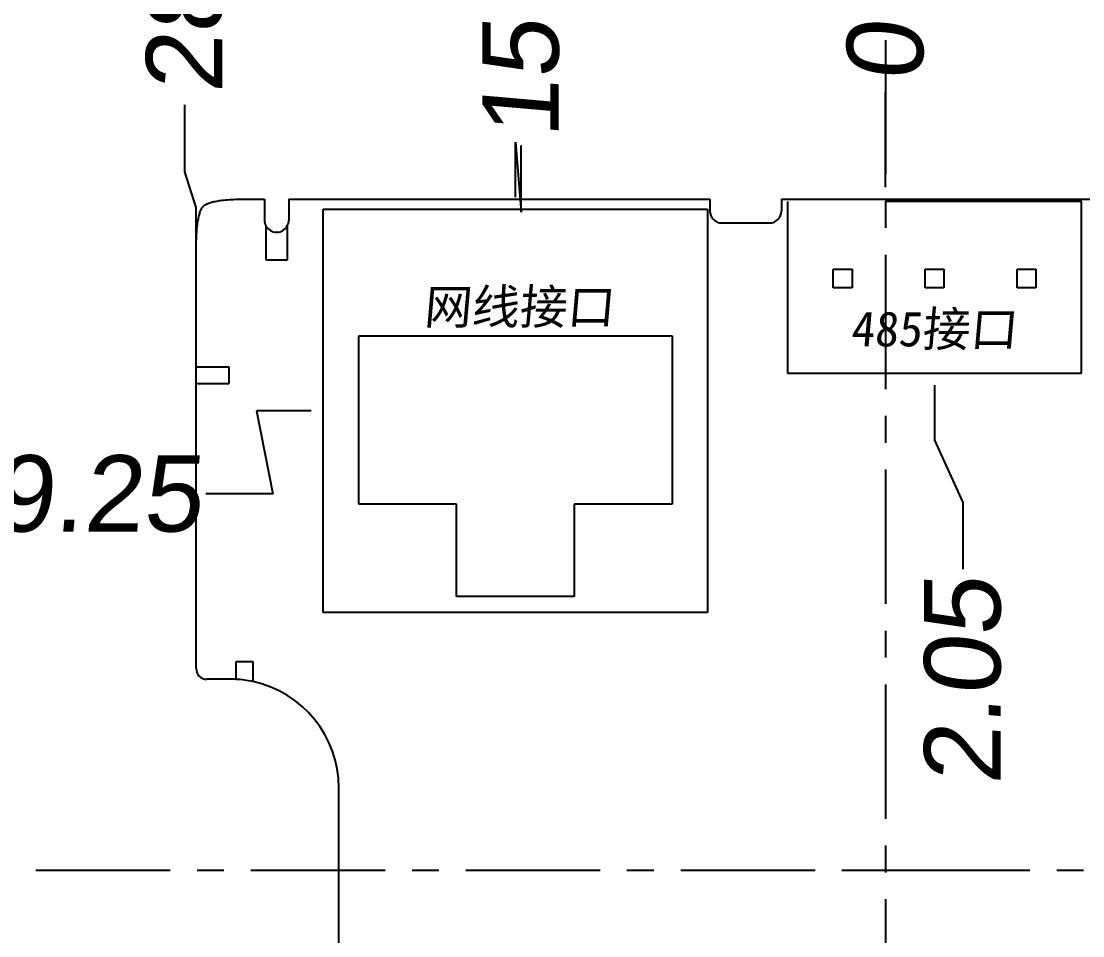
# Model space of a CAD drawing. Extents: x -144 to 4730, y -3845 to 502.
# Drawn here: x 1065.31 to 1109.76, y -3202.47 to -3164.16 of the extents above; entities that cross this region are included whole.
import ezdxf

# ---------------------------------------------------------------- set-up
doc = ezdxf.new("R2010")
doc.units = 0
doc.header["$LTSCALE"] = 15
doc.header["$MEASUREMENT"] = 0
doc.linetypes.add('CENTER', pattern=[0.6, 0.375, -0.075, 0.075, -0.075])
doc.layers.get('0').update_dxf_attribs({"linetype": 'CONTINUOUS'})
doc.layers.get('Defpoints').update_dxf_attribs({"linetype": 'CONTINUOUS'})
doc.styles.add('标准', font='arial.ttf', dxfattribs={"oblique": 5})
doc.dimstyles.new('MSTD', dxfattribs={"dimtxt": 3.2, "dimasz": 1.4, "dimexe": 0.5, "dimexo": 0.5, "dimgap": 0.5, "dimtad": 0, "dimzin": 1, "dimdsep": 46, "dimtxsty": '标准', "dimcen": 0, "dimclrd": 5, "dimclre": 5, "dimclrt": 3, "dimadec": 1, "dimazin": 2, "dimtfac": 0.5, "dimtmove": 0, "dimatfit": 3, "dimfxl": 0, "dimlwd": -1, "dimarcsym": 0})

# ---------------------------------------------------------------- blocks, each defined once
blk = doc.blocks.new('*D33')
at = {"color": 5, "lineweight": -2}
blk.add_line((1124.903, -3199.728), (1128.476, -3199.728), dxfattribs=at)
at = {"layer": 'Defpoints', "color": 0}
for p in [(1101.506, -3199.728), (1124.403, -3199.728), (1128.476, -3199.728)]:
    blk.add_point(p, dxfattribs=at)
at = {"color": 3, "insert": (1133.269, -3199.728), "char_height": 3.2, "attachment_point": 5, "style": '标准'}
blk.add_mtext('0.00', dxfattribs=at)
blk = doc.blocks.new('*D34')
at = {"color": 5, "lineweight": -2}
for p, q in [((1101.506, -3169.917), (1101.506, -3167.117)), ((1101.506, -3171.108), (1101.506, -3168.808)), ((1101.506, -3168.808), (1101.506, -3169.917))]:
    blk.add_line(p, q, dxfattribs=at)
at = {"layer": 'Defpoints', "color": 0}
for p in [(1101.506, -3167.117), (1101.506, -3171.608), (1101.506, -3199.728)]:
    blk.add_point(p, dxfattribs=at)
at = {"color": 3, "insert": (1101.506, -3162.324), "char_height": 3.2, "attachment_point": 5, "rotation": 90, "style": '标准'}
blk.add_mtext('0.00', dxfattribs=at)
blk = doc.blocks.new('*D35')
at = {"color": 5, "lineweight": -2}
for p, q in [((1072.157, -3170.464), (1072.157, -3167.664)), ((1072.636, -3171.96), (1072.157, -3170.464)), ((1072.636, -3174.26), (1072.636, -3171.96))]:
    blk.add_line(p, q, dxfattribs=at)
at = {"layer": 'Defpoints', "color": 0}
for p in [(1072.157, -3167.664), (1072.636, -3174.76), (1101.506, -3199.728)]:
    blk.add_point(p, dxfattribs=at)
at = {"color": 3, "insert": (1072.157, -3161.593), "char_height": 3.2, "attachment_point": 5, "rotation": 90, "style": '标准'}
blk.add_mtext('28.87', dxfattribs=at)
blk = doc.blocks.new('*D36')
at = {"color": 5, "lineweight": -2}
for p, q in [((1129.753, -3170.588), (1129.753, -3167.788)), ((1130.376, -3171.257), (1129.753, -3170.588)), ((1130.376, -3173.557), (1130.376, -3171.257))]:
    blk.add_line(p, q, dxfattribs=at)
at = {"layer": 'Defpoints', "color": 0}
for p in [(1129.753, -3167.788), (1130.376, -3174.057), (1101.506, -3199.728)]:
    blk.add_point(p, dxfattribs=at)
at = {"color": 3, "insert": (1129.753, -3161.717), "char_height": 3.2, "attachment_point": 5, "rotation": 90, "style": '标准'}
blk.add_mtext('28.87', dxfattribs=at)
blk = doc.blocks.new('*D37')
at = {"color": 5, "lineweight": -2}
for p, q in [((1130.376, -3226.545), (1130.376, -3228.845)), ((1130.376, -3228.845), (1130.564, -3227.795)), ((1130.564, -3227.795), (1130.564, -3230.595))]:
    blk.add_line(p, q, dxfattribs=at)
at = {"layer": 'Defpoints', "color": 0}
for p in [(1101.506, -3199.728), (1130.376, -3226.045), (1130.564, -3230.595)]:
    blk.add_point(p, dxfattribs=at)
at = {"color": 3, "insert": (1130.564, -3236.667), "char_height": 3.2, "attachment_point": 5, "rotation": 90, "style": '标准'}
blk.add_mtext('28.87', dxfattribs=at)
blk = doc.blocks.new('*D38')
at = {"color": 5, "lineweight": -2}
for p, q in [((1072.636, -3228.845), (1072.531, -3226.258)), ((1072.531, -3226.258), (1072.531, -3229.058)), ((1072.636, -3226.545), (1072.636, -3228.845))]:
    blk.add_line(p, q, dxfattribs=at)
at = {"layer": 'Defpoints', "color": 0}
for p in [(1101.506, -3199.728), (1072.636, -3226.045), (1072.531, -3229.058)]:
    blk.add_point(p, dxfattribs=at)
at = {"color": 3, "insert": (1072.531, -3235.13), "char_height": 3.2, "attachment_point": 5, "rotation": 90, "style": '标准'}
blk.add_mtext('28.87', dxfattribs=at)
blk = doc.blocks.new('*D42')
at = {"color": 5, "lineweight": -2}
for p, q in [((1086.006, -3171.528), (1086.006, -3169.228)), ((1086.006, -3169.228), (1086.243, -3172.159)), ((1086.243, -3172.159), (1086.243, -3169.359))]:
    blk.add_line(p, q, dxfattribs=at)
at = {"layer": 'Defpoints', "color": 0}
for p in [(1086.243, -3169.359), (1086.006, -3172.028), (1101.506, -3199.728)]:
    blk.add_point(p, dxfattribs=at)
at = {"color": 3, "insert": (1086.243, -3163.473), "char_height": 3.2, "attachment_point": 5, "rotation": 90, "style": '标准'}
blk.add_mtext('15.50', dxfattribs=at)
blk = doc.blocks.new('*D395')
at = {"color": 5, "lineweight": -2}
for p, q in [((1077.456, -3180.478), (1075.156, -3180.478)), ((1075.156, -3180.478), (1075.843, -3183.962)), ((1075.843, -3183.962), (1073.043, -3183.962))]:
    blk.add_line(p, q, dxfattribs=at)
at = {"layer": 'Defpoints', "color": 0, "lineweight": -3}
for p in [(1077.956, -3180.478), (1073.043, -3183.962), (1101.506, -3199.728)]:
    blk.add_point(p, dxfattribs=at)
at = {"color": 3, "lineweight": -2, "insert": (1067.283, -3183.962), "char_height": 3.2, "attachment_point": 5, "style": '标准'}
blk.add_mtext('19.25', dxfattribs=at)
blk = doc.blocks.new('*D396')
at = {"color": 5, "lineweight": -2}
for p, q in [((1103.556, -3179.408), (1103.556, -3181.708)), ((1103.556, -3181.708), (1104.742, -3184.319)), ((1104.742, -3184.319), (1104.742, -3187.119))]:
    blk.add_line(p, q, dxfattribs=at)
at = {"layer": 'Defpoints', "color": 0, "lineweight": -3}
for p in [(1103.556, -3178.908), (1104.742, -3187.119), (1101.506, -3199.728)]:
    blk.add_point(p, dxfattribs=at)
at = {"color": 3, "lineweight": -2, "insert": (1104.742, -3191.814), "char_height": 3.2, "attachment_point": 5, "rotation": 90, "style": '标准'}
blk.add_mtext('2.05', dxfattribs=at)
blk = doc.blocks.new('*D397')
at = {"color": 5, "lineweight": -2}
for p, q in [((1110.206, -3175.308), (1112.506, -3175.308)), ((1112.506, -3175.308), (1111.71, -3178.278)), ((1111.71, -3178.278), (1114.51, -3178.278))]:
    blk.add_line(p, q, dxfattribs=at)
at = {"layer": 'Defpoints', "color": 0, "lineweight": -3}
for p in [(1109.706, -3175.308), (1114.51, -3178.278), (1101.506, -3199.728)]:
    blk.add_point(p, dxfattribs=at)
at = {"color": 3, "lineweight": -2, "insert": (1120.42, -3178.278), "char_height": 3.2, "attachment_point": 5, "style": '标准'}
blk.add_mtext('24.42', dxfattribs=at)

msp = doc.modelspace()

# ---------------------------------------------------------------- linework, layer by layer
at = {"color": 1, "linetype": 'CENTER'}
for p, q in [((1101.506, -3164.943), (1101.506, -3235.146)), ((1065.926, -3199.728), (1134.532, -3199.728))]:
    msp.add_line(p, q, dxfattribs=at)
at = {"color": 7, "linetype": 'Continuous'}
for p, q in [((1075.085, -3171.608), (1075.498, -3171.608)), ((1075.498, -3171.608), (1075.498, -3172.492)), ((1076.514, -3171.608), (1076.514, -3172.492)), ((1076.514, -3171.608), (1094.147, -3171.608)), ((1097.147, -3171.608), (1126.498, -3171.608)), ((1072.636, -3178.636), (1072.636, -3174.057)), ((1072.636, -3191.275), (1072.636, -3179.336)), ((1074.06, -3191.724), (1073.086, -3191.724)), ((1078.61, -3205.682), (1078.61, -3196.274))]:
    msp.add_line(p, q, dxfattribs=at)
at = {"color": 1}
for p, q in [((1094.147, -3171.608), (1094.147, -3172.108)), ((1097.147, -3171.608), (1097.147, -3172.108)), ((1094.647, -3172.608), (1096.647, -3172.608))]:
    msp.add_line(p, q, dxfattribs=at)
at = {"color": 4, "linetype": 'Continuous'}
for p, q in [((1097.406, -3171.708), (1097.406, -3178.908)), ((1109.706, -3171.708), (1101.506, -3171.708)), ((1109.706, -3178.908), (1109.706, -3171.708)), ((1077.956, -3188.928), (1077.956, -3172.028)), ((1077.956, -3172.028), (1094.056, -3172.028)), ((1094.056, -3172.028), (1094.056, -3188.928)), ((1075.558, -3172.73), (1075.558, -3174.15)), ((1076.014, -3172.992), (1075.998, -3172.992)), ((1076.454, -3174.15), (1076.454, -3172.73)), ((1075.558, -3174.15), (1076.454, -3174.15)), ((1099.311, -3175.328), (1099.311, -3174.538)), ((1099.311, -3174.538), (1100.101, -3174.538)), ((1100.101, -3174.538), (1100.101, -3175.328)), ((1103.161, -3175.328), (1103.161, -3174.538)), ((1103.161, -3174.538), (1103.951, -3174.538)), ((1103.951, -3174.538), (1103.951, -3175.328)), ((1107.011, -3175.328), (1107.011, -3174.538)), ((1107.011, -3174.538), (1107.801, -3174.538)), ((1107.801, -3174.538), (1107.801, -3175.328)), ((1100.101, -3175.328), (1099.311, -3175.328)), ((1103.951, -3175.328), (1103.161, -3175.328)), ((1107.801, -3175.328), (1107.011, -3175.328)), ((1079.445, -3184.395), (1079.445, -3177.334)), ((1079.445, -3177.334), (1092.568, -3177.334)), ((1092.568, -3177.334), (1092.568, -3184.395)), ((1072.636, -3179.336), (1072.636, -3178.636)), ((1072.636, -3178.636), (1074.006, -3178.636)), ((1074.006, -3178.636), (1074.006, -3179.336)), ((1072.636, -3179.336), (1074.006, -3179.336)), ((1097.406, -3178.908), (1109.706, -3178.908)), ((1083.541, -3184.395), (1079.445, -3184.395)), ((1083.541, -3188.258), (1083.541, -3184.395)), ((1088.471, -3184.395), (1088.471, -3188.258)), ((1092.568, -3184.395), (1088.471, -3184.395)), ((1088.471, -3188.258), (1083.541, -3188.258)), ((1094.056, -3188.928), (1077.956, -3188.928)), ((1074.306, -3191.731), (1074.306, -3190.978)), ((1074.306, -3190.978), (1075.006, -3190.978)), ((1075.006, -3190.978), (1075.006, -3191.824))]:
    msp.add_line(p, q, dxfattribs=at)
msp.add_line((1100.229, -3199.728), (1102.306, -3199.728))
at = {"color": 1}
for centre, start, end in [((1094.647, -3172.108), 180, 270), ((1096.647, -3172.108), 270, 0)]:
    msp.add_arc(centre, 0.5, start, end, dxfattribs=at)
at = {"color": 7, "linetype": 'Continuous'}
for centre, radius, start, end in [((1075.998, -3172.492), 0.5, 180, 208.4452), ((1076.014, -3172.492), 0.5, 331.5548, 0), ((1073.086, -3191.275), 0.45, 180.0125, 270.0405), ((1074.06, -3196.273), 4.549, 86.904, 90.0062), ((1074.06, -3196.273), 4.549, 359.9929, 78.0017)]:
    msp.add_arc(centre, radius, start, end, dxfattribs=at)
at = {"color": 4, "linetype": 'Continuous'}
for centre, radius, start, end in [((1075.998, -3172.492), 0.5, 208.4452, 270), ((1076.014, -3172.492), 0.5, 270, 331.5548), ((1074.06, -3196.273), 4.549, 78.0017, 86.904)]:
    msp.add_arc(centre, radius, start, end, dxfattribs=at)
at = {"color": 7, "linetype": 'Continuous', "start_tangent": (0, 1), "end_tangent": (1, 0)}
msp.add_spline([(1072.636, -3174.057), (1072.638, -3173.657), (1072.644, -3173.302), (1072.659, -3172.992), (1072.683, -3172.724), (1072.718, -3172.491), (1072.761, -3172.292), (1072.808, -3172.133), (1072.854, -3172.022), (1072.895, -3171.955), (1072.943, -3171.901), (1073.002, -3171.853), (1073.09, -3171.807), (1073.237, -3171.755), (1073.437, -3171.705), (1073.676, -3171.664), (1073.955, -3171.635), (1074.281, -3171.617), (1074.658, -3171.61), (1075.085, -3171.608)], degree=3, dxfattribs=at)

# ---------------------------------------------------------------- texts
at = {"char_height": 1.46234, "attachment_point": 1, "style": '标准'}
for s, insert in [('{\\fSimSun|b0|i0|c134|p2;网线接口}', (1082.152, -3175.382)), ('{\\fSimSun|b0|i0|c134|p2;485接口}', (1100.032, -3176.316))]:
    msp.add_mtext(s, dxfattribs=dict(at, insert=insert))

# ---------------------------------------------------------------- dimensions: what is measured, and where the dimension line sits
for feature_location, offset, dtype, origin, picture, middle in [((1072.636, -3174.76), (-0.479, 7.095), 1, (1101.506, -3199.728), '*D35', (1072.157, -3161.593)), ((1130.376, -3174.057), (-0.622, 6.269), 1, (1101.506, -3199.728), '*D36', (1129.753, -3161.717)), ((1086.006, -3172.028), (0.237, 2.668), 1, (1101.506, -3199.728), '*D42', (1086.243, -3163.473)), ((1101.50606, -3171.60807), (-0.00001, 4.49074), 1, (1101.50605, -3199.72794), '*D34', (1101.50605, -3162.32377)), ((1109.706, -3175.308), (4.804, -2.97), 0, (1101.506, -3199.728), '*D397', (1120.42, -3178.278)), ((1103.556, -3178.908), (1.185, -8.211), 1, (1101.506, -3199.728), '*D396', (1104.742, -3191.814)), ((1077.956, -3180.478), (-4.913, -3.484), 0, (1101.506, -3199.728), '*D395', (1067.283, -3183.962)), ((1124.4026, -3199.728), (4.073, 0), 0, (1101.5061, -3199.7279), '*D33', (1133.2691, -3199.728)), ((1072.636, -3226.045), (-0.105, -3.014), 1, (1101.506, -3199.728), '*D38', (1072.531, -3235.13)), ((1130.376, -3226.045), (0.188, -4.55), 1, (1101.506, -3199.728), '*D37', (1130.564, -3236.667))]:
    dim = msp.add_ordinate_dim(feature_location=feature_location, offset=offset, dtype=dtype, origin=origin, dimstyle='MSTD')
    dim.commit()
    dim.dimension.update_dxf_attribs({"geometry": picture, "text_midpoint": middle})

doc.saveas('drawing.dxf')
